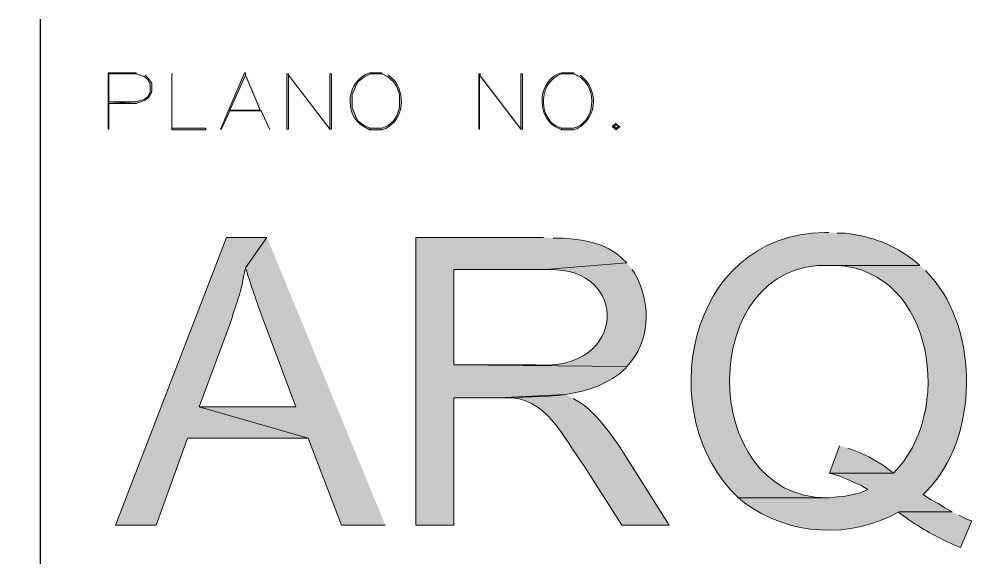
# Model space of a CAD drawing. Header units: inches. Extents: x 5 to 295, y 10 to 227.
# Drawn here: x 278.93 to 288.06, y 25.62 to 30.76 of the extents above; entities that cross this region are included whole.
import ezdxf

# ---------------------------------------------------------------- set-up
doc = ezdxf.new("R2010")
doc.units = ezdxf.units.IN
doc.header["$MEASUREMENT"] = 0
doc.layers.add('1- 3', color=3, linetype='Continuous')

msp = doc.modelspace()

# ---------------------------------------------------------------- hatches: boundary and pattern name
at = {"layer": '1- 3'}
for points in [[(280.0522, 30.2495), (279.7836, 30.2495), (279.7836, 29.7124), (279.7915, 29.7124), (279.7915, 29.9573), (280.0522, 29.9573), (279.7915, 29.9731), (279.7915, 30.2416), (280.0522, 30.2416)], [(280.0522, 30.2495), (280.0522, 30.2416), (280.1312, 30.21), (280.1628, 30.1863), (280.1865, 30.1389), (280.1865, 30.0678), (280.1628, 30.0204), (280.1312, 29.9967), (280.0522, 29.9731), (279.7915, 29.9731), (280.0522, 29.9573), (280.1391, 29.9889), (280.1707, 30.0125), (280.2023, 30.0678), (280.2023, 30.1468), (280.1707, 30.1942), (280.1391, 30.2258)], [(280.3998, 30.2416), (280.3919, 30.2416), (280.3919, 29.7045), (280.7157, 29.7045), (280.7157, 29.7203), (280.3998, 29.7203)], [(281.0949, 30.2495), (281.087, 30.2495), (280.8579, 29.7124), (280.8658, 29.7124), (280.9448, 29.8862), (281.2449, 29.8862), (280.9448, 29.8941), (281.0949, 30.2258)], [(281.0949, 30.2495), (281.0949, 30.2258), (281.237, 29.8941), (280.9448, 29.8941), (281.2449, 29.8862), (281.3239, 29.7124), (281.3318, 29.7124)], [(281.5056, 30.2416), (281.4898, 30.2416), (281.4898, 29.7124), (281.5056, 29.7124), (281.5056, 30.2258)], [(281.5056, 30.2416), (281.5056, 30.2258), (281.9005, 29.7124), (281.9005, 29.7282)], [(281.9163, 29.7124), (281.9163, 30.2416), (281.9005, 30.2416), (281.9005, 29.7124)], [(283.3381, 30.2416), (283.3223, 30.2416), (283.3223, 29.7124), (283.3302, 29.7124), (283.3302, 30.2258)], [(283.3381, 30.2416), (283.3302, 30.2258), (283.7252, 29.7124), (283.7252, 29.7282)], [(283.741, 29.7124), (283.741, 30.2416), (283.7252, 30.2416), (283.7252, 29.7124)], [(284.6336, 29.7677), (284.5941, 29.7361), (284.6336, 29.7045), (284.6336, 29.7203), (284.6099, 29.7361), (284.6336, 29.7519)], [(284.6336, 29.7677), (284.6336, 29.7519), (284.6573, 29.7361), (284.6336, 29.7203), (284.6336, 29.7045), (284.6731, 29.7361)]]:
    msp.add_hatch(color=256, dxfattribs=at).paths.add_polyline_path(points)
h = msp.add_hatch(color=256, dxfattribs=at)
edge = h.paths.add_edge_path()
edge.add_spline(control_points=[(282.3982, 30.2495), (282.3982, 30.2495), (282.2797, 30.2495), (282.2797, 30.2495), (282.061, 30.1812), (282.0252, 29.8494), (282.2244, 29.7361), (282.2244, 29.7361), (282.2797, 29.7045), (282.2797, 29.7045), (282.2797, 29.7045), (282.2876, 29.7203), (282.2876, 29.7203), (282.2876, 29.7203), (282.2323, 29.744), (282.2323, 29.744), (282.2323, 29.744), (282.1691, 29.7914), (282.1691, 29.7914), (282.1691, 29.7914), (282.1454, 29.8388), (282.1454, 29.8388), (282.1454, 29.8388), (282.1138, 29.9178), (282.1138, 29.9178), (282.1138, 29.9178), (282.1138, 30.0441), (282.1138, 30.0441), (282.1138, 30.0441), (282.1454, 30.1152), (282.1454, 30.1152), (282.1454, 30.1152), (282.1691, 30.1626), (282.1691, 30.1626), (282.1691, 30.1626), (282.2323, 30.21), (282.2323, 30.21), (282.2323, 30.21), (282.2876, 30.2416), (282.2876, 30.2416), (282.2876, 30.2416), (282.3982, 30.2416), (282.3982, 30.2416)], knot_values=[0, 0, 0, 0, 0.035278, 0.035278, 0.035278, 0.070556, 0.070556, 0.070556, 0.105833, 0.105833, 0.105833, 0.141111, 0.141111, 0.141111, 0.176389, 0.176389, 0.176389, 0.211667, 0.211667, 0.211667, 0.246944, 0.246944, 0.246944, 0.282222, 0.282222, 0.282222, 0.3175, 0.3175, 0.3175, 0.352778, 0.352778, 0.352778, 0.388056, 0.388056, 0.388056, 0.423333, 0.423333, 0.423333, 0.458611, 0.458611, 0.458611, 0.493889, 0.493889, 0.493889, 0.493889], degree=3, periodic=0)
edge.add_line((282.3982, 30.2416), (282.3982, 30.2495))
h = msp.add_hatch(color=256, dxfattribs=at)
edge = h.paths.add_edge_path()
edge.add_spline(control_points=[(282.3982, 30.2495), (282.3982, 30.2495), (282.3982, 30.2416), (282.3982, 30.2416), (282.3982, 30.2416), (282.4535, 30.21), (282.4535, 30.21), (282.4535, 30.21), (282.5088, 30.1626), (282.5088, 30.1626), (282.5088, 30.1626), (282.5404, 30.1152), (282.5404, 30.1152), (282.5404, 30.1152), (282.5641, 30.0441), (282.5641, 30.0441), (282.5641, 30.0441), (282.5641, 29.9178), (282.5641, 29.9178), (282.5641, 29.9178), (282.5404, 29.8388), (282.5404, 29.8388), (282.5404, 29.8388), (282.5088, 29.7914), (282.5088, 29.7914), (282.5088, 29.7914), (282.4535, 29.744), (282.4535, 29.744), (282.4535, 29.744), (282.3982, 29.7203), (282.3982, 29.7203), (282.3982, 29.7203), (282.2876, 29.7203), (282.2876, 29.7203), (282.2876, 29.7203), (282.2797, 29.7045), (282.2797, 29.7045), (282.2797, 29.7045), (282.3982, 29.7045), (282.3982, 29.7045), (282.597, 29.7701), (282.6301, 30.0064), (282.5246, 30.1705), (282.5246, 30.1705), (282.4614, 30.2258), (282.4614, 30.2258)], knot_values=[0, 0, 0, 0, 0.035278, 0.035278, 0.035278, 0.070556, 0.070556, 0.070556, 0.105833, 0.105833, 0.105833, 0.141111, 0.141111, 0.141111, 0.176389, 0.176389, 0.176389, 0.211667, 0.211667, 0.211667, 0.246944, 0.246944, 0.246944, 0.282222, 0.282222, 0.282222, 0.3175, 0.3175, 0.3175, 0.352778, 0.352778, 0.352778, 0.388056, 0.388056, 0.388056, 0.423333, 0.423333, 0.423333, 0.458611, 0.458611, 0.458611, 0.493889, 0.493889, 0.493889, 0.529167, 0.529167, 0.529167, 0.529167], degree=3, periodic=0)
edge.add_line((282.4614, 30.2258), (282.3982, 30.2495))
h = msp.add_hatch(color=256, dxfattribs=at)
edge = h.paths.add_edge_path()
edge.add_spline(control_points=[(284.2307, 30.2495), (284.2307, 30.2495), (284.1122, 30.2495), (284.1122, 30.2495), (283.8924, 30.198), (283.8632, 29.8439), (284.0491, 29.7361), (284.0491, 29.7361), (284.1122, 29.7045), (284.1122, 29.7045), (284.1122, 29.7045), (284.1122, 29.7203), (284.1122, 29.7203), (284.1122, 29.7203), (284.0569, 29.744), (284.0569, 29.744), (283.8869, 29.8501), (283.897, 30.1604), (284.1122, 30.2416), (284.1122, 30.2416), (284.2228, 30.2416), (284.2228, 30.2416)], knot_values=[0, 0, 0, 0, 0.035278, 0.035278, 0.035278, 0.070556, 0.070556, 0.070556, 0.105833, 0.105833, 0.105833, 0.141111, 0.141111, 0.141111, 0.176389, 0.176389, 0.176389, 0.211667, 0.211667, 0.211667, 0.246944, 0.246944, 0.246944, 0.246944], degree=3, periodic=0)
edge.add_line((284.2228, 30.2416), (284.2307, 30.2495))
h = msp.add_hatch(color=256, dxfattribs=at)
edge = h.paths.add_edge_path()
edge.add_spline(control_points=[(284.2307, 30.2495), (284.2307, 30.2495), (284.2228, 30.2416), (284.2228, 30.2416), (284.2228, 30.2416), (284.286, 30.21), (284.286, 30.21), (284.459, 30.0997), (284.4357, 29.7687), (284.2228, 29.7203), (284.2228, 29.7203), (284.1122, 29.7203), (284.1122, 29.7203), (284.1122, 29.7203), (284.1122, 29.7045), (284.1122, 29.7045), (284.1122, 29.7045), (284.2307, 29.7045), (284.2307, 29.7045), (284.4149, 29.7702), (284.4791, 30.0057), (284.3492, 30.1705), (284.3492, 30.1705), (284.2939, 30.2258), (284.2939, 30.2258)], knot_values=[0, 0, 0, 0, 0.035278, 0.035278, 0.035278, 0.070556, 0.070556, 0.070556, 0.105833, 0.105833, 0.105833, 0.141111, 0.141111, 0.141111, 0.176389, 0.176389, 0.176389, 0.211667, 0.211667, 0.211667, 0.246944, 0.246944, 0.246944, 0.282222, 0.282222, 0.282222, 0.282222], degree=3, periodic=0)
edge.add_line((284.2939, 30.2258), (284.2307, 30.2495))
h = msp.add_hatch(color=256, dxfattribs=at)
edge = h.paths.add_edge_path()
edge.add_spline(control_points=[(281.3002, 28.6776), (281.3002, 28.6776), (280.9132, 28.6776), (280.9132, 28.6776), (280.9132, 28.6776), (279.8547, 25.9288), (279.8547, 25.9288), (279.8547, 25.9288), (280.2418, 25.9288), (280.2418, 25.9288), (280.2418, 25.9288), (280.5419, 26.7582), (280.5419, 26.7582), (280.5419, 26.7582), (281.6952, 26.7582), (281.6952, 26.7582), (281.6952, 26.7582), (280.6525, 27.0584), (280.6525, 27.0584), (280.6525, 27.0584), (280.9527, 27.864), (280.9527, 27.864), (280.9982, 28.0215), (281.0542, 28.1485), (281.0791, 28.3143), (281.0791, 28.3143), (281.0949, 28.3854), (281.0949, 28.3854)], knot_values=[0, 0, 0, 0, 0.035278, 0.035278, 0.035278, 0.070556, 0.070556, 0.070556, 0.105833, 0.105833, 0.105833, 0.141111, 0.141111, 0.141111, 0.176389, 0.176389, 0.176389, 0.211667, 0.211667, 0.211667, 0.246944, 0.246944, 0.246944, 0.282222, 0.282222, 0.282222, 0.3175, 0.3175, 0.3175, 0.3175], degree=3, periodic=0)
edge.add_line((281.0949, 28.3854), (281.3002, 28.6776))
h = msp.add_hatch(color=256, dxfattribs=at)
edge = h.paths.add_edge_path()
edge.add_spline(control_points=[(281.3002, 28.6776), (281.3002, 28.6776), (281.0949, 28.3854), (281.0949, 28.3854), (281.0949, 28.3854), (281.1107, 28.338), (281.1107, 28.338), (281.1675, 28.1604), (281.2256, 27.9914), (281.2923, 27.8167), (281.2923, 27.8167), (281.5767, 27.0584), (281.5767, 27.0584), (281.5767, 27.0584), (280.6525, 27.0584), (280.6525, 27.0584), (280.6525, 27.0584), (281.6952, 26.7582), (281.6952, 26.7582), (281.6952, 26.7582), (282.0111, 25.9288), (282.0111, 25.9288), (282.0111, 25.9288), (282.4298, 25.9288), (282.4298, 25.9288)], knot_values=[0, 0, 0, 0, 0.035278, 0.035278, 0.035278, 0.070556, 0.070556, 0.070556, 0.105833, 0.105833, 0.105833, 0.141111, 0.141111, 0.141111, 0.176389, 0.176389, 0.176389, 0.211667, 0.211667, 0.211667, 0.246944, 0.246944, 0.246944, 0.282222, 0.282222, 0.282222, 0.282222], degree=3, periodic=0)
edge.add_line((282.4298, 25.9288), (281.3002, 28.6776))
h = msp.add_hatch(color=256, dxfattribs=at)
edge = h.paths.add_edge_path()
edge.add_spline(control_points=[(283.9385, 28.6776), (283.9385, 28.6776), (282.722, 28.6776), (282.722, 28.6776), (282.722, 28.6776), (282.722, 25.9288), (282.722, 25.9288), (282.722, 25.9288), (283.0854, 25.9288), (283.0854, 25.9288), (283.0854, 25.9288), (283.0854, 27.1452), (283.0854, 27.1452), (283.0854, 27.1452), (283.5119, 27.1452), (283.5119, 27.1452), (283.9319, 27.1633), (284.3986, 27.1189), (284.7284, 27.4296), (284.7284, 27.4296), (284.7363, 27.4454), (284.7363, 27.4454), (284.7363, 27.4454), (283.0854, 27.4612), (283.0854, 27.4612), (283.0854, 27.4612), (283.0854, 28.3696), (283.0854, 28.3696), (283.0854, 28.3696), (283.9543, 28.3696), (283.9543, 28.3696), (283.9543, 28.3696), (284.7363, 28.4328), (284.7363, 28.4328), (284.7363, 28.4328), (284.6889, 28.4802), (284.6889, 28.4802), (284.5318, 28.6241), (284.3328, 28.6521), (284.128, 28.6697), (284.128, 28.6697), (284.0332, 28.6697), (284.0332, 28.6697)], knot_values=[0, 0, 0, 0, 0.035278, 0.035278, 0.035278, 0.070556, 0.070556, 0.070556, 0.105833, 0.105833, 0.105833, 0.141111, 0.141111, 0.141111, 0.176389, 0.176389, 0.176389, 0.211667, 0.211667, 0.211667, 0.246944, 0.246944, 0.246944, 0.282222, 0.282222, 0.282222, 0.3175, 0.3175, 0.3175, 0.352778, 0.352778, 0.352778, 0.388056, 0.388056, 0.388056, 0.423333, 0.423333, 0.423333, 0.458611, 0.458611, 0.458611, 0.493889, 0.493889, 0.493889, 0.493889], degree=3, periodic=0)
edge.add_line((284.0332, 28.6697), (283.9385, 28.6776))
h = msp.add_hatch(color=256, dxfattribs=at)
edge = h.paths.add_edge_path()
edge.add_spline(control_points=[(286.6636, 28.725), (286.6636, 28.725), (286.6241, 28.725), (286.6241, 28.725), (285.2873, 28.7045), (284.9793, 26.9517), (285.8026, 26.1895), (285.8026, 26.1895), (286.6715, 26.1895), (286.6715, 26.1895), (286.6715, 26.1895), (286.6478, 26.1895), (286.6478, 26.1895), (285.3995, 26.1866), (285.404, 28.463), (286.6715, 28.4091), (286.6715, 28.4091), (287.5325, 28.4091), (287.5325, 28.4091), (287.5325, 28.4091), (287.4772, 28.4565), (287.4772, 28.4565), (287.2659, 28.6183), (287.0831, 28.6825), (286.8216, 28.7171), (286.8216, 28.7171), (286.7426, 28.7171), (286.7426, 28.7171)], knot_values=[0, 0, 0, 0, 0.035278, 0.035278, 0.035278, 0.070556, 0.070556, 0.070556, 0.105833, 0.105833, 0.105833, 0.141111, 0.141111, 0.141111, 0.176389, 0.176389, 0.176389, 0.211667, 0.211667, 0.211667, 0.246944, 0.246944, 0.246944, 0.282222, 0.282222, 0.282222, 0.3175, 0.3175, 0.3175, 0.3175], degree=3, periodic=0)
edge.add_line((286.7426, 28.7171), (286.6636, 28.725))
h = msp.add_hatch(color=256, dxfattribs=at)
edge = h.paths.add_edge_path()
edge.add_spline(control_points=[(284.7363, 28.4328), (284.7363, 28.4328), (283.9543, 28.3696), (283.9543, 28.3696), (283.9543, 28.3696), (283.9859, 28.3696), (283.9859, 28.3696), (284.769, 28.3935), (284.7377, 27.3884), (283.8674, 27.4612), (283.8674, 27.4612), (283.0854, 27.4612), (283.0854, 27.4612), (283.0854, 27.4612), (284.7363, 27.4454), (284.7363, 27.4454), (284.7363, 27.4454), (284.7836, 27.5007), (284.7836, 27.5007), (284.9655, 27.7365), (284.9576, 28.0869), (284.8073, 28.338), (284.8073, 28.338), (284.7836, 28.3696), (284.7836, 28.3696)], knot_values=[0, 0, 0, 0, 0.035278, 0.035278, 0.035278, 0.070556, 0.070556, 0.070556, 0.105833, 0.105833, 0.105833, 0.141111, 0.141111, 0.141111, 0.176389, 0.176389, 0.176389, 0.211667, 0.211667, 0.211667, 0.246944, 0.246944, 0.246944, 0.282222, 0.282222, 0.282222, 0.282222], degree=3, periodic=0)
edge.add_line((284.7836, 28.3696), (284.7363, 28.4328))
h = msp.add_hatch(color=256, dxfattribs=at)
edge = h.paths.add_edge_path()
edge.add_spline(control_points=[(287.5325, 28.4091), (287.5325, 28.4091), (286.6715, 28.4091), (286.6715, 28.4091), (286.6715, 28.4091), (286.7347, 28.4091), (286.7347, 28.4091), (287.6795, 28.3629), (287.8583, 26.9866), (287.2797, 26.4264), (287.2797, 26.4264), (286.6715, 26.4264), (286.6715, 26.4264), (286.6715, 26.4264), (286.6952, 26.4185), (286.6952, 26.4185), (286.6952, 26.4185), (286.7663, 26.3949), (286.7663, 26.3949), (286.7663, 26.3949), (286.8295, 26.3712), (286.8295, 26.3712), (286.8295, 26.3712), (286.9005, 26.3396), (286.9005, 26.3396), (286.9005, 26.3396), (286.9716, 26.308), (286.9716, 26.308), (286.9716, 26.308), (287.0348, 26.2685), (287.0348, 26.2685), (287.0348, 26.2685), (286.9637, 26.2369), (286.9637, 26.2369), (286.9637, 26.2369), (286.8927, 26.2211), (286.8927, 26.2211), (286.8927, 26.2211), (286.8216, 26.2053), (286.8216, 26.2053), (286.8216, 26.2053), (286.7426, 26.1974), (286.7426, 26.1974), (286.7426, 26.1974), (286.6715, 26.1895), (286.6715, 26.1895), (286.6715, 26.1895), (285.8026, 26.1895), (285.8026, 26.1895), (285.8026, 26.1895), (285.8579, 26.1421), (285.8579, 26.1421), (286.2817, 25.8257), (286.8775, 25.7951), (287.335, 26.0552), (287.335, 26.0552), (287.8405, 26.0552), (287.8405, 26.0552), (287.8405, 26.0552), (287.7694, 26.0947), (287.7694, 26.0947), (287.7694, 26.0947), (287.7062, 26.1342), (287.7062, 26.1342), (287.7062, 26.1342), (287.6351, 26.1737), (287.6351, 26.1737), (287.6351, 26.1737), (287.5641, 26.2211), (287.5641, 26.2211), (287.5641, 26.2211), (287.5957, 26.2527), (287.5957, 26.2527), (288.0932, 26.7535), (288.1041, 27.7861), (287.6351, 28.3064), (287.6351, 28.3064), (287.5878, 28.3617), (287.5878, 28.3617)], knot_values=[0, 0, 0, 0, 0.035278, 0.035278, 0.035278, 0.070556, 0.070556, 0.070556, 0.105833, 0.105833, 0.105833, 0.141111, 0.141111, 0.141111, 0.176389, 0.176389, 0.176389, 0.211667, 0.211667, 0.211667, 0.246944, 0.246944, 0.246944, 0.282222, 0.282222, 0.282222, 0.3175, 0.3175, 0.3175, 0.352778, 0.352778, 0.352778, 0.388056, 0.388056, 0.388056, 0.423333, 0.423333, 0.423333, 0.458611, 0.458611, 0.458611, 0.493889, 0.493889, 0.493889, 0.529167, 0.529167, 0.529167, 0.564444, 0.564444, 0.564444, 0.599722, 0.599722, 0.599722, 0.635, 0.635, 0.635, 0.670278, 0.670278, 0.670278, 0.705556, 0.705556, 0.705556, 0.740833, 0.740833, 0.740833, 0.776111, 0.776111, 0.776111, 0.811389, 0.811389, 0.811389, 0.846667, 0.846667, 0.846667, 0.881944, 0.881944, 0.881944, 0.917222, 0.917222, 0.917222, 0.917222], degree=3, periodic=0)
edge.add_line((287.5878, 28.3617), (287.5325, 28.4091))
h = msp.add_hatch(color=256, dxfattribs=at)
edge = h.paths.add_edge_path()
edge.add_spline(control_points=[(284.1438, 27.1768), (284.1438, 27.1768), (283.5119, 27.1452), (283.5119, 27.1452), (283.5119, 27.1452), (283.5751, 27.1452), (283.5751, 27.1452), (283.9551, 27.1709), (284.1353, 26.7535), (284.3255, 26.4975), (284.3255, 26.4975), (284.6889, 25.9288), (284.6889, 25.9288), (284.6889, 25.9288), (285.1391, 25.9288), (285.1391, 25.9288), (285.1391, 25.9288), (284.6652, 26.6792), (284.6652, 26.6792), (284.5581, 26.8309), (284.4485, 26.9902), (284.2939, 27.0979), (284.2939, 27.0979), (284.2228, 27.1373), (284.2228, 27.1373)], knot_values=[0, 0, 0, 0, 0.035278, 0.035278, 0.035278, 0.070556, 0.070556, 0.070556, 0.105833, 0.105833, 0.105833, 0.141111, 0.141111, 0.141111, 0.176389, 0.176389, 0.176389, 0.211667, 0.211667, 0.211667, 0.246944, 0.246944, 0.246944, 0.282222, 0.282222, 0.282222, 0.282222], degree=3, periodic=0)
edge.add_line((284.2228, 27.1373), (284.1438, 27.1768))
h = msp.add_hatch(color=256, dxfattribs=at)
edge = h.paths.add_edge_path()
edge.add_spline(control_points=[(286.7663, 26.6871), (286.7663, 26.6871), (286.6715, 26.4264), (286.6715, 26.4264), (286.6715, 26.4264), (287.2797, 26.4264), (287.2797, 26.4264), (287.2797, 26.4264), (287.2402, 26.458), (287.2402, 26.458), (287.1283, 26.5398), (287.0454, 26.5881), (286.9163, 26.6397), (286.9163, 26.6397), (286.8453, 26.6634), (286.8453, 26.6634)], knot_values=[0, 0, 0, 0, 0.035278, 0.035278, 0.035278, 0.070556, 0.070556, 0.070556, 0.105833, 0.105833, 0.105833, 0.141111, 0.141111, 0.141111, 0.176389, 0.176389, 0.176389, 0.176389], degree=3, periodic=0)
edge.add_line((286.8453, 26.6634), (286.7663, 26.6871))
h = msp.add_hatch(color=256, dxfattribs=at)
edge = h.paths.add_edge_path()
edge.add_spline(control_points=[(287.8405, 26.0552), (287.8405, 26.0552), (287.335, 26.0552), (287.335, 26.0552), (287.335, 26.0552), (287.335, 26.0473), (287.335, 26.0473), (287.335, 26.0473), (287.3982, 25.9999), (287.3982, 25.9999), (287.5606, 25.8881), (287.6782, 25.8221), (287.8563, 25.7392), (287.8563, 25.7392), (287.9195, 25.7155), (287.9195, 25.7155), (287.9195, 25.7155), (288.0301, 25.9683), (288.0301, 25.9683), (288.0301, 25.9683), (288.0222, 25.9683), (288.0222, 25.9683), (288.0222, 25.9683), (287.9669, 25.992), (287.9669, 25.992), (287.9669, 25.992), (287.9037, 26.0236), (287.9037, 26.0236)], knot_values=[0, 0, 0, 0, 0.035278, 0.035278, 0.035278, 0.070556, 0.070556, 0.070556, 0.105833, 0.105833, 0.105833, 0.141111, 0.141111, 0.141111, 0.176389, 0.176389, 0.176389, 0.211667, 0.211667, 0.211667, 0.246944, 0.246944, 0.246944, 0.282222, 0.282222, 0.282222, 0.3175, 0.3175, 0.3175, 0.3175], degree=3, periodic=0)
edge.add_line((287.9037, 26.0236), (287.8405, 26.0552))

# ---------------------------------------------------------------- linework, layer by layer
at = {"layer": '1- 3', "lineweight": 25}
msp.add_lwpolyline([(279.1359, 30.7629), (279.1359, 17.8088)], dxfattribs=at)
at = {"layer": '1- 3', "lineweight": 0}
for points in [[(280.0522, 30.2495), (279.7836, 30.2495), (279.7836, 29.7124), (279.7915, 29.7124), (279.7915, 29.9573), (280.0522, 29.9573), (279.7915, 29.9731), (279.7915, 30.2416), (280.0522, 30.2416)], [(280.0522, 30.2495), (280.0522, 30.2416), (280.1312, 30.21), (280.1628, 30.1863), (280.1865, 30.1389), (280.1865, 30.0678), (280.1628, 30.0204), (280.1312, 29.9967), (280.0522, 29.9731), (279.7915, 29.9731), (280.0522, 29.9573), (280.1391, 29.9889), (280.1707, 30.0125), (280.2023, 30.0678), (280.2023, 30.1468), (280.1707, 30.1942), (280.1391, 30.2258)], [(280.3998, 30.2416), (280.3919, 30.2416), (280.3919, 29.7045), (280.7157, 29.7045), (280.7157, 29.7203), (280.3998, 29.7203)], [(281.0949, 30.2495), (281.087, 30.2495), (280.8579, 29.7124), (280.8658, 29.7124), (280.9448, 29.8862), (281.2449, 29.8862), (280.9448, 29.8941), (281.0949, 30.2258)], [(281.0949, 30.2495), (281.0949, 30.2258), (281.237, 29.8941), (280.9448, 29.8941), (281.2449, 29.8862), (281.3239, 29.7124), (281.3318, 29.7124)], [(281.5056, 30.2416), (281.4898, 30.2416), (281.4898, 29.7124), (281.5056, 29.7124), (281.5056, 30.2258)], [(281.5056, 30.2416), (281.5056, 30.2258), (281.9005, 29.7124), (281.9005, 29.7282)], [(281.9163, 29.7124), (281.9163, 30.2416), (281.9005, 30.2416), (281.9005, 29.7124), (281.9163, 29.7124)], [(283.3381, 30.2416), (283.3223, 30.2416), (283.3223, 29.7124), (283.3302, 29.7124), (283.3302, 30.2258)], [(283.3381, 30.2416), (283.3302, 30.2258), (283.7252, 29.7124), (283.7252, 29.7282)], [(283.741, 29.7124), (283.741, 30.2416), (283.7252, 30.2416), (283.7252, 29.7124), (283.741, 29.7124)], [(284.6336, 29.7677), (284.5941, 29.7361), (284.6336, 29.7045), (284.6336, 29.7203), (284.6099, 29.7361), (284.6336, 29.7519)], [(284.6336, 29.7677), (284.6336, 29.7519), (284.6573, 29.7361), (284.6336, 29.7203), (284.6336, 29.7045), (284.6731, 29.7361)]]:
    msp.add_lwpolyline(points, dxfattribs=at)
at = {"layer": '1- 3', "lineweight": 25}
msp.add_open_spline([(251.3397, 30.7629), (251.3397, 30.7629), (251.3397, 13.0694), (251.3397, 13.0694), (251.3397, 13.0694), (251.3555, 12.943), (251.3555, 12.943), (251.4083, 12.7358), (251.5511, 12.593), (251.7583, 12.5402), (251.7583, 12.5402), (251.8847, 12.5244), (251.8847, 12.5244), (251.8847, 12.5244), (293.3223, 12.5244), (293.3223, 12.5244), (293.5781, 12.5294), (293.7907, 12.6925), (293.8516, 12.943), (293.8516, 12.943), (293.8674, 13.0694), (293.8674, 13.0694), (293.8674, 13.0694), (293.8674, 30.7629), (293.8674, 30.7629)], degree=3, knots=[0, 0, 0, 0, 1, 1, 1, 2, 2, 2, 3, 3, 3, 4, 4, 4, 5, 5, 5, 6, 6, 6, 7, 7, 7, 8, 8, 8, 8], dxfattribs=at)
at = {"layer": '1- 3', "lineweight": 0}
for points, knots in [([(282.3982, 30.2495), (282.3982, 30.2495), (282.2797, 30.2495), (282.2797, 30.2495), (282.061, 30.1812), (282.0252, 29.8494), (282.2244, 29.7361), (282.2244, 29.7361), (282.2797, 29.7045), (282.2797, 29.7045), (282.2797, 29.7045), (282.2876, 29.7203), (282.2876, 29.7203), (282.2876, 29.7203), (282.2323, 29.744), (282.2323, 29.744), (282.2323, 29.744), (282.1691, 29.7914), (282.1691, 29.7914), (282.1691, 29.7914), (282.1454, 29.8388), (282.1454, 29.8388), (282.1454, 29.8388), (282.1138, 29.9178), (282.1138, 29.9178), (282.1138, 29.9178), (282.1138, 30.0441), (282.1138, 30.0441), (282.1138, 30.0441), (282.1454, 30.1152), (282.1454, 30.1152), (282.1454, 30.1152), (282.1691, 30.1626), (282.1691, 30.1626), (282.1691, 30.1626), (282.2323, 30.21), (282.2323, 30.21), (282.2323, 30.21), (282.2876, 30.2416), (282.2876, 30.2416), (282.2876, 30.2416), (282.3982, 30.2416), (282.3982, 30.2416)], [0, 0, 0, 0, 1, 1, 1, 2, 2, 2, 3, 3, 3, 4, 4, 4, 5, 5, 5, 6, 6, 6, 7, 7, 7, 8, 8, 8, 9, 9, 9, 10, 10, 10, 11, 11, 11, 12, 12, 12, 13, 13, 13, 14, 14, 14, 14]), ([(282.3982, 30.2495), (282.3982, 30.2495), (282.3982, 30.2416), (282.3982, 30.2416), (282.3982, 30.2416), (282.4535, 30.21), (282.4535, 30.21), (282.4535, 30.21), (282.5088, 30.1626), (282.5088, 30.1626), (282.5088, 30.1626), (282.5404, 30.1152), (282.5404, 30.1152), (282.5404, 30.1152), (282.5641, 30.0441), (282.5641, 30.0441), (282.5641, 30.0441), (282.5641, 29.9178), (282.5641, 29.9178), (282.5641, 29.9178), (282.5404, 29.8388), (282.5404, 29.8388), (282.5404, 29.8388), (282.5088, 29.7914), (282.5088, 29.7914), (282.5088, 29.7914), (282.4535, 29.744), (282.4535, 29.744), (282.4535, 29.744), (282.3982, 29.7203), (282.3982, 29.7203), (282.3982, 29.7203), (282.2876, 29.7203), (282.2876, 29.7203), (282.2876, 29.7203), (282.2797, 29.7045), (282.2797, 29.7045), (282.2797, 29.7045), (282.3982, 29.7045), (282.3982, 29.7045), (282.597, 29.7701), (282.6301, 30.0064), (282.5246, 30.1705), (282.5246, 30.1705), (282.4614, 30.2258), (282.4614, 30.2258)], [0, 0, 0, 0, 1, 1, 1, 2, 2, 2, 3, 3, 3, 4, 4, 4, 5, 5, 5, 6, 6, 6, 7, 7, 7, 8, 8, 8, 9, 9, 9, 10, 10, 10, 11, 11, 11, 12, 12, 12, 13, 13, 13, 14, 14, 14, 15, 15, 15, 15]), ([(284.2307, 30.2495), (284.2307, 30.2495), (284.1122, 30.2495), (284.1122, 30.2495), (283.8924, 30.198), (283.8632, 29.8439), (284.0491, 29.7361), (284.0491, 29.7361), (284.1122, 29.7045), (284.1122, 29.7045), (284.1122, 29.7045), (284.1122, 29.7203), (284.1122, 29.7203), (284.1122, 29.7203), (284.0569, 29.744), (284.0569, 29.744), (283.8869, 29.8501), (283.897, 30.1604), (284.1122, 30.2416), (284.1122, 30.2416), (284.2228, 30.2416), (284.2228, 30.2416)], [0, 0, 0, 0, 1, 1, 1, 2, 2, 2, 3, 3, 3, 4, 4, 4, 5, 5, 5, 6, 6, 6, 7, 7, 7, 7]), ([(284.2307, 30.2495), (284.2307, 30.2495), (284.2228, 30.2416), (284.2228, 30.2416), (284.2228, 30.2416), (284.286, 30.21), (284.286, 30.21), (284.459, 30.0997), (284.4357, 29.7687), (284.2228, 29.7203), (284.2228, 29.7203), (284.1122, 29.7203), (284.1122, 29.7203), (284.1122, 29.7203), (284.1122, 29.7045), (284.1122, 29.7045), (284.1122, 29.7045), (284.2307, 29.7045), (284.2307, 29.7045), (284.4149, 29.7702), (284.4791, 30.0057), (284.3492, 30.1705), (284.3492, 30.1705), (284.2939, 30.2258), (284.2939, 30.2258)], [0, 0, 0, 0, 1, 1, 1, 2, 2, 2, 3, 3, 3, 4, 4, 4, 5, 5, 5, 6, 6, 6, 7, 7, 7, 8, 8, 8, 8]), ([(281.3002, 28.6776), (281.3002, 28.6776), (280.9132, 28.6776), (280.9132, 28.6776), (280.9132, 28.6776), (279.8547, 25.9288), (279.8547, 25.9288), (279.8547, 25.9288), (280.2418, 25.9288), (280.2418, 25.9288), (280.2418, 25.9288), (280.5419, 26.7582), (280.5419, 26.7582), (280.5419, 26.7582), (281.6952, 26.7582), (281.6952, 26.7582), (281.6952, 26.7582), (280.6525, 27.0584), (280.6525, 27.0584), (280.6525, 27.0584), (280.9527, 27.864), (280.9527, 27.864), (280.9982, 28.0215), (281.0542, 28.1485), (281.0791, 28.3143), (281.0791, 28.3143), (281.0949, 28.3854), (281.0949, 28.3854)], [0, 0, 0, 0, 1, 1, 1, 2, 2, 2, 3, 3, 3, 4, 4, 4, 5, 5, 5, 6, 6, 6, 7, 7, 7, 8, 8, 8, 9, 9, 9, 9]), ([(281.3002, 28.6776), (281.3002, 28.6776), (281.0949, 28.3854), (281.0949, 28.3854), (281.0949, 28.3854), (281.1107, 28.338), (281.1107, 28.338), (281.1675, 28.1604), (281.2256, 27.9914), (281.2923, 27.8167), (281.2923, 27.8167), (281.5767, 27.0584), (281.5767, 27.0584), (281.5767, 27.0584), (280.6525, 27.0584), (280.6525, 27.0584), (280.6525, 27.0584), (281.6952, 26.7582), (281.6952, 26.7582), (281.6952, 26.7582), (282.0111, 25.9288), (282.0111, 25.9288), (282.0111, 25.9288), (282.4298, 25.9288), (282.4298, 25.9288)], [0, 0, 0, 0, 1, 1, 1, 2, 2, 2, 3, 3, 3, 4, 4, 4, 5, 5, 5, 6, 6, 6, 7, 7, 7, 8, 8, 8, 8]), ([(283.9385, 28.6776), (283.9385, 28.6776), (282.722, 28.6776), (282.722, 28.6776), (282.722, 28.6776), (282.722, 25.9288), (282.722, 25.9288), (282.722, 25.9288), (283.0854, 25.9288), (283.0854, 25.9288), (283.0854, 25.9288), (283.0854, 27.1452), (283.0854, 27.1452), (283.0854, 27.1452), (283.5119, 27.1452), (283.5119, 27.1452), (283.9319, 27.1633), (284.3986, 27.1189), (284.7284, 27.4296), (284.7284, 27.4296), (284.7363, 27.4454), (284.7363, 27.4454), (284.7363, 27.4454), (283.0854, 27.4612), (283.0854, 27.4612), (283.0854, 27.4612), (283.0854, 28.3696), (283.0854, 28.3696), (283.0854, 28.3696), (283.9543, 28.3696), (283.9543, 28.3696), (283.9543, 28.3696), (284.7363, 28.4328), (284.7363, 28.4328), (284.7363, 28.4328), (284.6889, 28.4802), (284.6889, 28.4802), (284.5318, 28.6241), (284.3328, 28.6521), (284.128, 28.6697), (284.128, 28.6697), (284.0332, 28.6697), (284.0332, 28.6697)], [0, 0, 0, 0, 1, 1, 1, 2, 2, 2, 3, 3, 3, 4, 4, 4, 5, 5, 5, 6, 6, 6, 7, 7, 7, 8, 8, 8, 9, 9, 9, 10, 10, 10, 11, 11, 11, 12, 12, 12, 13, 13, 13, 14, 14, 14, 14]), ([(286.6636, 28.725), (286.6636, 28.725), (286.6241, 28.725), (286.6241, 28.725), (285.2873, 28.7045), (284.9793, 26.9517), (285.8026, 26.1895), (285.8026, 26.1895), (286.6715, 26.1895), (286.6715, 26.1895), (286.6715, 26.1895), (286.6478, 26.1895), (286.6478, 26.1895), (285.3995, 26.1866), (285.404, 28.463), (286.6715, 28.4091), (286.6715, 28.4091), (287.5325, 28.4091), (287.5325, 28.4091), (287.5325, 28.4091), (287.4772, 28.4565), (287.4772, 28.4565), (287.2659, 28.6183), (287.0831, 28.6825), (286.8216, 28.7171), (286.8216, 28.7171), (286.7426, 28.7171), (286.7426, 28.7171)], [0, 0, 0, 0, 1, 1, 1, 2, 2, 2, 3, 3, 3, 4, 4, 4, 5, 5, 5, 6, 6, 6, 7, 7, 7, 8, 8, 8, 9, 9, 9, 9]), ([(284.7363, 28.4328), (284.7363, 28.4328), (283.9543, 28.3696), (283.9543, 28.3696), (283.9543, 28.3696), (283.9859, 28.3696), (283.9859, 28.3696), (284.769, 28.3935), (284.7377, 27.3884), (283.8674, 27.4612), (283.8674, 27.4612), (283.0854, 27.4612), (283.0854, 27.4612), (283.0854, 27.4612), (284.7363, 27.4454), (284.7363, 27.4454), (284.7363, 27.4454), (284.7836, 27.5007), (284.7836, 27.5007), (284.9655, 27.7365), (284.9576, 28.0869), (284.8073, 28.338), (284.8073, 28.338), (284.7836, 28.3696), (284.7836, 28.3696)], [0, 0, 0, 0, 1, 1, 1, 2, 2, 2, 3, 3, 3, 4, 4, 4, 5, 5, 5, 6, 6, 6, 7, 7, 7, 8, 8, 8, 8]), ([(287.5325, 28.4091), (287.5325, 28.4091), (286.6715, 28.4091), (286.6715, 28.4091), (286.6715, 28.4091), (286.7347, 28.4091), (286.7347, 28.4091), (287.6795, 28.3629), (287.8583, 26.9866), (287.2797, 26.4264), (287.2797, 26.4264), (286.6715, 26.4264), (286.6715, 26.4264), (286.6715, 26.4264), (286.6952, 26.4185), (286.6952, 26.4185), (286.6952, 26.4185), (286.7663, 26.3949), (286.7663, 26.3949), (286.7663, 26.3949), (286.8295, 26.3712), (286.8295, 26.3712), (286.8295, 26.3712), (286.9005, 26.3396), (286.9005, 26.3396), (286.9005, 26.3396), (286.9716, 26.308), (286.9716, 26.308), (286.9716, 26.308), (287.0348, 26.2685), (287.0348, 26.2685), (287.0348, 26.2685), (286.9637, 26.2369), (286.9637, 26.2369), (286.9637, 26.2369), (286.8927, 26.2211), (286.8927, 26.2211), (286.8927, 26.2211), (286.8216, 26.2053), (286.8216, 26.2053), (286.8216, 26.2053), (286.7426, 26.1974), (286.7426, 26.1974), (286.7426, 26.1974), (286.6715, 26.1895), (286.6715, 26.1895), (286.6715, 26.1895), (285.8026, 26.1895), (285.8026, 26.1895), (285.8026, 26.1895), (285.8579, 26.1421), (285.8579, 26.1421), (286.2817, 25.8257), (286.8775, 25.7951), (287.335, 26.0552), (287.335, 26.0552), (287.8405, 26.0552), (287.8405, 26.0552), (287.8405, 26.0552), (287.7694, 26.0947), (287.7694, 26.0947), (287.7694, 26.0947), (287.7062, 26.1342), (287.7062, 26.1342), (287.7062, 26.1342), (287.6351, 26.1737), (287.6351, 26.1737), (287.6351, 26.1737), (287.5641, 26.2211), (287.5641, 26.2211), (287.5641, 26.2211), (287.5957, 26.2527), (287.5957, 26.2527), (288.0932, 26.7535), (288.1041, 27.7861), (287.6351, 28.3064), (287.6351, 28.3064), (287.5878, 28.3617), (287.5878, 28.3617)], [0, 0, 0, 0, 1, 1, 1, 2, 2, 2, 3, 3, 3, 4, 4, 4, 5, 5, 5, 6, 6, 6, 7, 7, 7, 8, 8, 8, 9, 9, 9, 10, 10, 10, 11, 11, 11, 12, 12, 12, 13, 13, 13, 14, 14, 14, 15, 15, 15, 16, 16, 16, 17, 17, 17, 18, 18, 18, 19, 19, 19, 20, 20, 20, 21, 21, 21, 22, 22, 22, 23, 23, 23, 24, 24, 24, 25, 25, 25, 26, 26, 26, 26]), ([(284.1438, 27.1768), (284.1438, 27.1768), (283.5119, 27.1452), (283.5119, 27.1452), (283.5119, 27.1452), (283.5751, 27.1452), (283.5751, 27.1452), (283.9551, 27.1709), (284.1353, 26.7535), (284.3255, 26.4975), (284.3255, 26.4975), (284.6889, 25.9288), (284.6889, 25.9288), (284.6889, 25.9288), (285.1391, 25.9288), (285.1391, 25.9288), (285.1391, 25.9288), (284.6652, 26.6792), (284.6652, 26.6792), (284.5581, 26.8309), (284.4485, 26.9902), (284.2939, 27.0979), (284.2939, 27.0979), (284.2228, 27.1373), (284.2228, 27.1373)], [0, 0, 0, 0, 1, 1, 1, 2, 2, 2, 3, 3, 3, 4, 4, 4, 5, 5, 5, 6, 6, 6, 7, 7, 7, 8, 8, 8, 8]), ([(286.7663, 26.6871), (286.7663, 26.6871), (286.6715, 26.4264), (286.6715, 26.4264), (286.6715, 26.4264), (287.2797, 26.4264), (287.2797, 26.4264), (287.2797, 26.4264), (287.2402, 26.458), (287.2402, 26.458), (287.1283, 26.5398), (287.0454, 26.5881), (286.9163, 26.6397), (286.9163, 26.6397), (286.8453, 26.6634), (286.8453, 26.6634)], [0, 0, 0, 0, 1, 1, 1, 2, 2, 2, 3, 3, 3, 4, 4, 4, 5, 5, 5, 5]), ([(287.8405, 26.0552), (287.8405, 26.0552), (287.335, 26.0552), (287.335, 26.0552), (287.335, 26.0552), (287.335, 26.0473), (287.335, 26.0473), (287.335, 26.0473), (287.3982, 25.9999), (287.3982, 25.9999), (287.5606, 25.8881), (287.6782, 25.8221), (287.8563, 25.7392), (287.8563, 25.7392), (287.9195, 25.7155), (287.9195, 25.7155), (287.9195, 25.7155), (288.0301, 25.9683), (288.0301, 25.9683), (288.0301, 25.9683), (288.0222, 25.9683), (288.0222, 25.9683), (288.0222, 25.9683), (287.9669, 25.992), (287.9669, 25.992), (287.9669, 25.992), (287.9037, 26.0236), (287.9037, 26.0236)], [0, 0, 0, 0, 1, 1, 1, 2, 2, 2, 3, 3, 3, 4, 4, 4, 5, 5, 5, 6, 6, 6, 7, 7, 7, 8, 8, 8, 9, 9, 9, 9])]:
    msp.add_open_spline(points, degree=3, knots=knots, dxfattribs=at)

doc.saveas('drawing.dxf')
